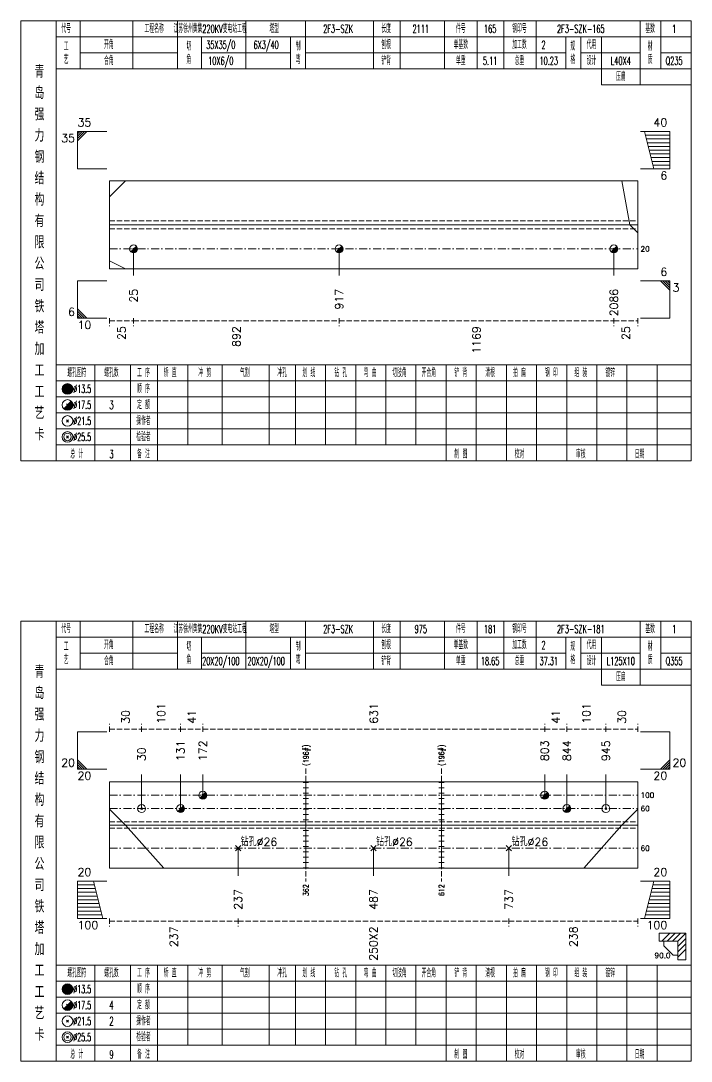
# Model space of a CAD drawing. Extents: x 0 to 4623, y -1159 to 4890.
# Drawn here: x 1245.6 to 1497, y 3825 to 4215 of the extents above; entities that cross this region are included whole.
import ezdxf
from ezdxf.enums import TextEntityAlignment as Align

# ---------------------------------------------------------------- set-up
doc = ezdxf.new("R2010")
doc.units = 0
doc.header["$MEASUREMENT"] = 0
doc.linetypes.add('一点画线', pattern=[5.2, 3, -1, 0.2, -1])
doc.linetypes.add('虚线', pattern=[2.75, 2, -0.75])
doc.layers.get('0').update_dxf_attribs({"linetype": 'CONTINUOUS', "lineweight": 25})
for name, color, linetype, lineweight in [('1', 7, 'CONTINUOUS', 25), ('2', 7, 'CONTINUOUS', 25), ('4', 7, 'CONTINUOUS', 25), ('5', 7, 'CONTINUOUS', 25)]:
    doc.layers.add(name, color=color, linetype=linetype, lineweight=lineweight)
doc.styles.get("Standard").update_dxf_attribs({"font": 'simplex.shx', "width": 0.7, "height": 3, "bigfont": 'gbhzfs.shx'})

# ---------------------------------------------------------------- blocks, each defined once
blk = doc.blocks.new('孔21.5')
at = {"layer": '5', "color": 7, "linetype": 'Continuous', "lineweight": 13}
for p, q in [((-0.2, -0.2), (0.2, 0.2)), ((-0.2, 0.2), (0.2, -0.2))]:
    blk.add_line(p, q, dxfattribs=at)
blk.add_circle((0, 0), 1, dxfattribs=at)
blk = doc.blocks.new('孔17.5')
at = {"layer": '5', "color": 7, "linetype": 'Continuous', "lineweight": 13}
for p, q in [((-0.707, -0.707), (0.707, 0.707)), ((-0.2, 0.2), (0.2, -0.2))]:
    blk.add_line(p, q, dxfattribs=at)
blk.add_circle((0, 0), 1, dxfattribs=at)
for radius in [0.9, 0.8, 0.7, 0.6, 0.5, 0.4, 0.3, 0.2, 0.1]:
    blk.add_arc((0, 0), radius, 225, 45, dxfattribs=at)

msp = doc.modelspace()

# ---------------------------------------------------------------- linework, layer by layer
at = {"color": 7, "linetype": 'Continuous', "lineweight": 13}
for p, q in [((1266.9, 4173.5), (1277.9, 4173.5)), ((1266.9, 4159.5), (1266.9, 4173.5)), ((1267.775, 4173.5), (1266.9, 4172.625)), ((1268.65, 4173.5), (1266.9, 4171.75)), ((1269.525, 4173.5), (1266.9, 4170.875)), ((1270.4, 4173.5), (1266.9, 4170)), ((1489, 4173.5), (1478, 4173.5)), ((1483, 4159.5), (1479.5, 4173.5)), ((1489, 4159.5), (1489, 4173.5)), ((1489, 4172.1), (1479.85, 4172.1)), ((1489, 4170.7), (1480.2, 4170.7)), ((1489, 4169.3), (1480.55, 4169.3)), ((1489, 4167.9), (1480.9, 4167.9)), ((1489, 4166.5), (1481.25, 4166.5)), ((1489, 4165.1), (1481.6, 4165.1)), ((1489, 4163.7), (1481.95, 4163.7)), ((1489, 4162.3), (1482.3, 4162.3)), ((1266.9, 4159.5), (1277.9, 4159.5)), ((1489, 4159.5), (1478, 4159.5)), ((1489, 4160.9), (1482.65, 4160.9)), ((1278.9, 4149), (1284.9, 4155)), ((1474, 4138.5), (1471, 4155)), ((1477, 4135.5), (1474, 4138.5)), ((1287.9, 4129.5), (1287.9, 4119.5)), ((1364.953, 4129.5), (1364.953, 4119.5)), ((1468, 4129.5), (1468, 4119.5)), ((1278.9, 4125), (1284.9, 4122)), ((1266.9, 4117.5), (1277.9, 4117.5)), ((1266.9, 4117.5), (1266.9, 4103.5)), ((1489, 4117.5), (1478, 4117.5)), ((1485.5, 4117.5), (1489, 4114)), ((1486.375, 4117.5), (1489, 4114.875)), ((1487.25, 4117.5), (1489, 4115.75)), ((1488.125, 4117.5), (1489, 4116.625)), ((1489, 4117.5), (1489, 4103.5)), ((1270.4, 4103.5), (1266.9, 4107)), ((1269.525, 4103.5), (1266.9, 4106.125)), ((1268.65, 4103.5), (1266.9, 4105.25)), ((1267.775, 4103.5), (1266.9, 4104.375)), ((1266.9, 4103.5), (1277.9, 4103.5)), ((1489, 4103.5), (1478, 4103.5)), ((1266.9, 3948.5), (1277.9, 3948.5)), ((1266.9, 3934.5), (1266.9, 3948.5)), ((1489, 3948.5), (1478, 3948.5)), ((1489, 3934.5), (1489, 3948.5)), ((1270.4, 3934.5), (1266.9, 3938)), ((1269.525, 3934.5), (1266.9, 3937.125)), ((1268.65, 3934.5), (1266.9, 3936.25)), ((1267.775, 3934.5), (1266.9, 3935.375)), ((1485.5, 3934.5), (1489, 3938)), ((1486.375, 3934.5), (1489, 3937.125)), ((1487.25, 3934.5), (1489, 3936.25)), ((1488.125, 3934.5), (1489, 3935.375)), ((1266.9, 3934.5), (1277.9, 3934.5)), ((1290.9, 3919.7), (1290.9, 3932.5)), ((1305.517, 3919.7), (1305.517, 3932.5)), ((1313.847, 3924.7), (1313.847, 3932.5)), ((1442.053, 3924.7), (1442.053, 3932.5)), ((1450.383, 3919.7), (1450.383, 3932.5)), ((1465, 3919.7), (1465, 3932.5)), ((1489, 3934.5), (1478, 3934.5)), ((1278.9, 3919.5), (1284.9, 3913.5)), ((1477, 3919.5), (1471, 3913.5)), ((1284.9, 3913.5), (1299.218, 3897.3)), ((1471, 3913.5), (1456.682, 3897.3)), ((1327.054, 3904.8), (1327.054, 3894.5)), ((1377.848, 3904.8), (1377.848, 3894.5)), ((1428.643, 3904.8), (1428.643, 3894.5)), ((1266.9, 3892.5), (1277.9, 3892.5)), ((1266.9, 3892.5), (1266.9, 3878.5)), ((1272.9, 3892.5), (1276.4, 3878.5)), ((1489, 3892.5), (1478, 3892.5)), ((1483, 3892.5), (1479.5, 3878.5)), ((1489, 3892.5), (1489, 3878.5)), ((1266.9, 3891.1), (1273.25, 3891.1)), ((1266.9, 3889.7), (1273.6, 3889.7)), ((1266.9, 3888.3), (1273.95, 3888.3)), ((1489, 3888.3), (1481.95, 3888.3)), ((1489, 3889.7), (1482.3, 3889.7)), ((1489, 3891.1), (1482.65, 3891.1)), ((1266.9, 3886.9), (1274.3, 3886.9)), ((1266.9, 3885.5), (1274.65, 3885.5)), ((1489, 3885.5), (1481.25, 3885.5)), ((1489, 3886.9), (1481.6, 3886.9)), ((1266.9, 3884.1), (1275, 3884.1)), ((1266.9, 3882.7), (1275.35, 3882.7)), ((1266.9, 3881.3), (1275.7, 3881.3)), ((1489, 3881.3), (1480.2, 3881.3)), ((1489, 3882.7), (1480.55, 3882.7)), ((1489, 3884.1), (1480.9, 3884.1)), ((1266.9, 3879.9), (1276.05, 3879.9)), ((1266.9, 3878.5), (1277.9, 3878.5)), ((1489, 3878.5), (1478, 3878.5)), ((1489, 3879.9), (1479.85, 3879.9))]:
    msp.add_line(p, q, dxfattribs=at)
at = {"color": 7, "linetype": 'Continuous', "lineweight": 18}
for p, q in [((1278.9, 4155), (1278.9, 4122)), ((1278.9, 4155), (1477, 4155)), ((1477, 4155), (1477, 4122)), ((1278.9, 4138.5), (1477, 4138.5)), ((1278.9, 3929.7), (1278.9, 3897.3)), ((1278.9, 3929.7), (1477, 3929.7)), ((1477, 3929.7), (1477, 3897.3)), ((1278.9, 3913.5), (1477, 3913.5))]:
    msp.add_line(p, q, dxfattribs=at)
at = {"color": 1, "linetype": '虚线', "lineweight": 18}
for p, q in [((1278.9, 4140), (1477, 4140)), ((1278.9, 4137), (1477, 4137)), ((1278.9, 3914.7), (1477, 3914.7)), ((1278.9, 3912.3), (1477, 3912.3))]:
    msp.add_line(p, q, dxfattribs=at)
at = {"color": 3, "linetype": '一点画线', "lineweight": 13}
for p, q in [((1278.9, 4129.5), (1477, 4129.5)), ((1278.9, 3924.7), (1477, 3924.7)), ((1278.9, 3919.7), (1477, 3919.7)), ((1278.9, 3904.8), (1477, 3904.8))]:
    msp.add_line(p, q, dxfattribs=at)
at = {"color": 8, "linetype": '虚线', "lineweight": 9}
for p, q in [((1278.9, 4103.5), (1278.9, 4100.5)), ((1287.9, 4103.5), (1287.9, 4100.5)), ((1287.9, 4103.5), (1287.9, 4100.5)), ((1364.953, 4103.5), (1364.953, 4100.5)), ((1364.953, 4103.5), (1364.953, 4100.5)), ((1468, 4103.5), (1468, 4100.5)), ((1468, 4103.5), (1468, 4100.5)), ((1477, 4103.5), (1477, 4100.5)), ((1278.9, 4102.5), (1287.9, 4102.5)), ((1287.9, 4102.5), (1364.953, 4102.5)), ((1364.953, 4102.5), (1468, 4102.5)), ((1468, 4102.5), (1477, 4102.5)), ((1278.9, 3948.5), (1278.9, 3951.5)), ((1290.9, 3948.5), (1290.9, 3951.5)), ((1290.9, 3948.5), (1290.9, 3951.5)), ((1305.517, 3948.5), (1305.517, 3951.5)), ((1305.517, 3948.5), (1305.517, 3951.5)), ((1313.847, 3948.5), (1313.847, 3951.5)), ((1313.847, 3948.5), (1313.847, 3951.5)), ((1442.053, 3948.5), (1442.053, 3951.5)), ((1442.053, 3948.5), (1442.053, 3951.5)), ((1450.383, 3948.5), (1450.383, 3951.5)), ((1450.383, 3948.5), (1450.383, 3951.5)), ((1465, 3948.5), (1465, 3951.5)), ((1465, 3948.5), (1465, 3951.5)), ((1477, 3948.5), (1477, 3951.5)), ((1278.9, 3949.5), (1290.9, 3949.5)), ((1290.9, 3949.5), (1305.517, 3949.5)), ((1305.517, 3949.5), (1313.847, 3949.5)), ((1313.847, 3949.5), (1442.053, 3949.5)), ((1442.053, 3949.5), (1450.383, 3949.5)), ((1450.383, 3949.5), (1465, 3949.5)), ((1465, 3949.5), (1477, 3949.5)), ((1278.9, 3878.5), (1278.9, 3875.5)), ((1278.9, 3877.5), (1327.054, 3877.5)), ((1327.054, 3878.5), (1327.054, 3875.5)), ((1327.054, 3878.5), (1327.054, 3875.5)), ((1327.054, 3877.5), (1428.643, 3877.5)), ((1428.643, 3878.5), (1428.643, 3875.5)), ((1428.643, 3878.5), (1428.643, 3875.5)), ((1428.643, 3877.5), (1477, 3877.5)), ((1477, 3878.5), (1477, 3875.5))]:
    msp.add_line(p, q, dxfattribs=at)
at = {"layer": '1', "color": 7, "linetype": 'Continuous', "lineweight": 18}
for p, q in [((1278.9, 4122), (1477, 4122)), ((1278.9, 3897.3), (1477, 3897.3))]:
    msp.add_line(p, q, dxfattribs=at)
at = {"layer": '1', "color": 7, "linetype": 'Continuous', "lineweight": 13}
for p, q in [((1326.054, 3903.8), (1328.054, 3905.8)), ((1326.054, 3905.8), (1328.054, 3903.8)), ((1376.848, 3903.8), (1378.848, 3905.8)), ((1376.848, 3905.8), (1378.848, 3903.8)), ((1427.643, 3903.8), (1429.643, 3905.8)), ((1427.643, 3905.8), (1429.643, 3903.8))]:
    msp.add_line(p, q, dxfattribs=at)
at = {"layer": '2', "color": 216, "linetype": '虚线', "lineweight": 13}
for p, q in [((1352.547, 3934.7), (1352.547, 3892.3)), ((1403.341, 3934.7), (1403.341, 3892.3))]:
    msp.add_line(p, q, dxfattribs=at)
at = {"layer": '2', "color": 7, "linetype": 'Continuous', "lineweight": 13}
for p, q in [((1353.547, 3929.5), (1351.547, 3929.5)), ((1353.547, 3927.5), (1351.547, 3927.5)), ((1352.547, 3913.5), (1352.547, 3929.7)), ((1404.341, 3929.5), (1402.341, 3929.5)), ((1404.341, 3927.5), (1402.341, 3927.5)), ((1403.341, 3913.5), (1403.341, 3929.7)), ((1353.547, 3925.5), (1351.547, 3925.5)), ((1353.547, 3923.5), (1351.547, 3923.5)), ((1404.341, 3925.5), (1402.341, 3925.5)), ((1404.341, 3923.5), (1402.341, 3923.5)), ((1353.547, 3921.5), (1351.547, 3921.5)), ((1353.547, 3919.5), (1351.547, 3919.5)), ((1404.341, 3921.5), (1402.341, 3921.5)), ((1404.341, 3919.5), (1402.341, 3919.5)), ((1353.547, 3917.5), (1351.547, 3917.5)), ((1404.341, 3917.5), (1402.341, 3917.5)), ((1353.547, 3915.5), (1351.547, 3915.5)), ((1352.547, 3913.5), (1352.547, 3897.3)), ((1404.341, 3915.5), (1402.341, 3915.5)), ((1403.341, 3913.5), (1403.341, 3897.3)), ((1351.547, 3911.5), (1353.547, 3911.5)), ((1351.547, 3909.5), (1353.547, 3909.5)), ((1402.341, 3911.5), (1404.341, 3911.5)), ((1402.341, 3909.5), (1404.341, 3909.5)), ((1351.547, 3907.5), (1353.547, 3907.5)), ((1351.547, 3905.5), (1353.547, 3905.5)), ((1402.341, 3907.5), (1404.341, 3907.5)), ((1402.341, 3905.5), (1404.341, 3905.5)), ((1351.547, 3903.5), (1353.547, 3903.5)), ((1351.547, 3901.5), (1353.547, 3901.5)), ((1402.341, 3903.5), (1404.341, 3903.5)), ((1402.341, 3901.5), (1404.341, 3901.5)), ((1351.547, 3899.5), (1353.547, 3899.5)), ((1351.547, 3897.5), (1353.547, 3897.5)), ((1402.341, 3899.5), (1404.341, 3899.5)), ((1402.341, 3897.5), (1404.341, 3897.5)), ((1495, 3873), (1485, 3873)), ((1485, 3873), (1485, 3870)), ((1486, 3870), (1489, 3873)), ((1488, 3870), (1491, 3873)), ((1490, 3870), (1493, 3873)), ((1492, 3870), (1495, 3873)), ((1495, 3863), (1495, 3873)), ((1485, 3870), (1492, 3870)), ((1486.75, 3870), (1486.75, 3868.25)), ((1492, 3868), (1495, 3871)), ((1492, 3870), (1492, 3863)), ((1492, 3866), (1495, 3869)), ((1490.25, 3864.75), (1486.75, 3868.25)), ((1492, 3864), (1495, 3867)), ((1490.25, 3864.75), (1492, 3864.75)), ((1492, 3863), (1495, 3863))]:
    msp.add_line(p, q, dxfattribs=at)
at = {"layer": '4', "color": 1, "linetype": 'Continuous', "lineweight": 18}
for p, q in [((1258.9, 4050), (1258.9, 4215)), ((1267.8, 4197), (1267.8, 4215)), ((1287.6, 4197), (1287.6, 4215)), ((1304.4, 4197), (1304.4, 4215)), ((1330, 4197), (1330, 4215)), ((1352.3, 4197), (1352.3, 4215)), ((1377.8, 4197), (1377.8, 4215)), ((1387.8, 4197), (1387.8, 4215)), ((1404.5, 4197), (1404.5, 4215)), ((1416.7, 4197), (1416.7, 4215)), ((1426.7, 4197), (1426.7, 4215)), ((1438.9, 4197), (1438.9, 4215)), ((1477.8, 4191), (1477.8, 4215)), ((1485.6, 4197), (1485.6, 4215)), ((1258.9, 4209), (1497, 4209)), ((1313.4, 4197), (1313.4, 4209)), ((1346.7, 4197), (1346.7, 4209)), ((1450, 4197), (1450, 4209)), ((1455.6, 4197), (1455.6, 4209)), ((1463.4, 4191), (1463.4, 4209)), ((1267.8, 4203), (1304.4, 4203)), ((1313.4, 4203), (1346.7, 4203)), ((1352.3, 4203), (1450, 4203)), ((1455.6, 4203), (1477.8, 4203)), ((1485.6, 4203), (1497, 4203)), ((1258.9, 4197), (1497, 4197)), ((1463.4, 4191), (1497, 4191)), ((1258.9, 4086), (1497, 4086)), ((1273.4, 4050), (1273.4, 4086)), ((1286.7, 4050), (1286.7, 4086)), ((1296.8, 4050), (1296.8, 4086)), ((1308.2, 4056), (1308.2, 4086)), ((1321.1, 4056), (1321.1, 4086)), ((1338.7, 4056), (1338.7, 4086)), ((1348.6, 4056), (1348.6, 4086)), ((1359.9, 4056), (1359.9, 4086)), ((1371.2, 4056), (1371.2, 4086)), ((1382.5, 4056), (1382.5, 4086)), ((1393.7, 4056), (1393.7, 4086)), ((1405.1, 4056), (1405.1, 4086)), ((1416.4, 4056), (1416.4, 4086)), ((1427.7, 4056), (1427.7, 4086)), ((1439, 4056), (1439, 4086)), ((1450.3, 4056), (1450.3, 4086)), ((1461.6, 4056), (1461.6, 4086)), ((1472.9, 4056), (1472.9, 4086)), ((1484.2, 4056), (1484.2, 4086)), ((1258.9, 4080), (1497, 4080)), ((1258.9, 4074), (1497, 4074)), ((1258.9, 4068), (1497, 4068)), ((1258.9, 4062), (1497, 4062)), ((1258.9, 4056), (1497, 4056)), ((1405.1, 4050), (1405.1, 4056)), ((1416.4, 4050), (1416.4, 4056)), ((1427.7, 4050), (1427.7, 4056)), ((1439, 4050), (1439, 4056)), ((1450.3, 4050), (1450.3, 4056)), ((1461.6, 4050), (1461.6, 4056)), ((1472.9, 4050), (1472.9, 4056)), ((1484.2, 4050), (1484.2, 4056)), ((1258.9, 3825), (1258.9, 3990)), ((1267.8, 3972), (1267.8, 3990)), ((1287.6, 3972), (1287.6, 3990)), ((1304.4, 3972), (1304.4, 3990)), ((1330, 3972), (1330, 3990)), ((1352.3, 3972), (1352.3, 3990)), ((1377.8, 3972), (1377.8, 3990)), ((1387.8, 3972), (1387.8, 3990)), ((1404.5, 3972), (1404.5, 3990)), ((1416.7, 3972), (1416.7, 3990)), ((1426.7, 3972), (1426.7, 3990)), ((1438.9, 3972), (1438.9, 3990)), ((1477.8, 3966), (1477.8, 3990)), ((1485.6, 3972), (1485.6, 3990)), ((1258.9, 3984), (1497, 3984)), ((1313.4, 3972), (1313.4, 3984)), ((1346.7, 3972), (1346.7, 3984)), ((1450, 3972), (1450, 3984)), ((1455.6, 3972), (1455.6, 3984)), ((1463.4, 3966), (1463.4, 3984)), ((1267.8, 3978), (1304.4, 3978)), ((1313.4, 3978), (1346.7, 3978)), ((1352.3, 3978), (1450, 3978)), ((1455.6, 3978), (1477.8, 3978)), ((1485.6, 3978), (1497, 3978)), ((1258.9, 3972), (1497, 3972)), ((1463.4, 3966), (1497, 3966)), ((1258.9, 3861), (1497, 3861)), ((1273.4, 3825), (1273.4, 3861)), ((1286.7, 3825), (1286.7, 3861)), ((1296.8, 3825), (1296.8, 3861)), ((1308.2, 3831), (1308.2, 3861)), ((1321.1, 3831), (1321.1, 3861)), ((1338.7, 3831), (1338.7, 3861)), ((1348.6, 3831), (1348.6, 3861)), ((1359.9, 3831), (1359.9, 3861)), ((1371.2, 3831), (1371.2, 3861)), ((1382.5, 3831), (1382.5, 3861)), ((1393.7, 3831), (1393.7, 3861)), ((1405.1, 3831), (1405.1, 3861)), ((1416.4, 3831), (1416.4, 3861)), ((1427.7, 3831), (1427.7, 3861)), ((1439, 3831), (1439, 3861)), ((1450.3, 3831), (1450.3, 3861)), ((1461.6, 3831), (1461.6, 3861)), ((1472.9, 3831), (1472.9, 3861)), ((1484.2, 3831), (1484.2, 3861)), ((1258.9, 3855), (1497, 3855)), ((1258.9, 3849), (1497, 3849)), ((1258.9, 3843), (1497, 3843)), ((1258.9, 3837), (1497, 3837)), ((1258.9, 3831), (1497, 3831)), ((1405.1, 3825), (1405.1, 3831)), ((1416.4, 3825), (1416.4, 3831)), ((1427.7, 3825), (1427.7, 3831)), ((1439, 3825), (1439, 3831)), ((1450.3, 3825), (1450.3, 3831)), ((1461.6, 3825), (1461.6, 3831)), ((1472.9, 3825), (1472.9, 3831)), ((1484.2, 3825), (1484.2, 3831))]:
    msp.add_line(p, q, dxfattribs=at)
at = {"layer": '4', "color": 7, "linetype": 'Continuous', "lineweight": 13}
for p, q in [((1262.9, 4076.8), (1263.3, 4077.2)), ((1263.3, 4076.8), (1262.9, 4077.2)), ((1261.686, 4069.586), (1264.514, 4072.414)), ((1262.7, 4071.4), (1263.5, 4070.6)), ((1262.7, 4064.6), (1263.5, 4065.4)), ((1262.7, 4065.4), (1263.5, 4064.6)), ((1262.7, 4058.6), (1263.5, 4059.4)), ((1262.7, 4059.4), (1263.5, 4058.6)), ((1262.9, 3851.8), (1263.3, 3852.2)), ((1263.3, 3851.8), (1262.9, 3852.2)), ((1261.686, 3844.586), (1264.514, 3847.414)), ((1262.7, 3846.4), (1263.5, 3845.6)), ((1262.7, 3839.6), (1263.5, 3840.4)), ((1262.7, 3840.4), (1263.5, 3839.6)), ((1262.7, 3833.6), (1263.5, 3834.4)), ((1262.7, 3834.4), (1263.5, 3833.6))]:
    msp.add_line(p, q, dxfattribs=at)
at = {"layer": '4', "color": 1, "linetype": 'Continuous', "lineweight": 18}
for points in [[(1245.6, 4215), (1245.6, 4050), (1497, 4050), (1497, 4215)], [(1245.6, 3990), (1245.6, 3825), (1497, 3825), (1497, 3990)]]:
    msp.add_lwpolyline(points, close=True, dxfattribs=at)
at = {"layer": '4', "color": 7, "linetype": 'Continuous', "lineweight": 13}
for centre, radius in [((1263.1, 4077), 2), ((1263.1, 4077), 1.8), ((1263.1, 4077), 1.6), ((1263.1, 4077), 1.4), ((1263.1, 4077), 1.2), ((1263.1, 4077), 1), ((1263.1, 4077), 0.8), ((1263.1, 4077), 0.6), ((1263.1, 4077), 0.4), ((1263.1, 4077), 0.2), ((1263.1, 4071), 2), ((1263.1, 4065), 2), ((1263.1, 4059), 2), ((1263.1, 4059), 1.4), ((1263.1, 3852), 2), ((1263.1, 3852), 1.8), ((1263.1, 3852), 1.6), ((1263.1, 3852), 1.4), ((1263.1, 3852), 1.2), ((1263.1, 3852), 1), ((1263.1, 3852), 0.8), ((1263.1, 3852), 0.6), ((1263.1, 3852), 0.4), ((1263.1, 3852), 0.2), ((1263.1, 3846), 2), ((1263.1, 3840), 2), ((1263.1, 3834), 2), ((1263.1, 3834), 1.4)]:
    msp.add_circle(centre, radius, dxfattribs=at)
for centre, radius in [((1263.1, 4071), 1.8), ((1263.1, 4071), 1.6), ((1263.1, 4071), 1.4), ((1263.1, 4071), 1.2), ((1263.1, 4071), 1), ((1263.1, 4071), 0.8), ((1263.1, 4071), 0.6), ((1263.1, 4071), 0.4), ((1263.1, 4071), 0.2), ((1263.1, 3846), 1.8), ((1263.1, 3846), 1.6), ((1263.1, 3846), 1.4), ((1263.1, 3846), 1.2), ((1263.1, 3846), 1), ((1263.1, 3846), 0.8), ((1263.1, 3846), 0.6), ((1263.1, 3846), 0.4), ((1263.1, 3846), 0.2)]:
    msp.add_arc(centre, radius, 225, 45, dxfattribs=at)

# ---------------------------------------------------------------- block references
at = {"color": 7, "linetype": 'Continuous', "lineweight": 13, "xscale": 1.5, "yscale": 1.5, "zscale": 1.5}
for name, p in [('孔17.5', (1313.847, 3924.7)), ('孔17.5', (1442.053, 3924.7)), ('孔21.5', (1290.9, 3919.7)), ('孔17.5', (1305.517, 3919.7)), ('孔17.5', (1450.383, 3919.7)), ('孔21.5', (1465, 3919.7))]:
    msp.add_blockref(name, p, dxfattribs=at)
at = {"layer": '1', "color": 7, "linetype": 'Continuous', "lineweight": 13, "xscale": 1.5, "yscale": 1.5, "zscale": 1.5}
for p in [(1287.9, 4129.5), (1364.953, 4129.5), (1468, 4129.5)]:
    msp.add_blockref('孔17.5', p, dxfattribs=at)

# ---------------------------------------------------------------- texts
at = {"color": 7, "linetype": 'Continuous', "lineweight": 13}
for s, p in [('35', (1266.9, 4174.5)), ('20', (1490, 3934.5)), ('20', (1266.9, 3893.5))]:
    msp.add_text(s, height=3, dxfattribs=at).set_placement(p, align=Align.BOTTOM_LEFT)
for s, p in [('40', (1488, 4174.5)), ('6', (1488, 4118.5)), ('6', (1265.9, 4103.5)), ('20', (1265.9, 3934.5)), ('20', (1488, 3893.5))]:
    msp.add_text(s, height=3, dxfattribs=at).set_placement(p, align=Align.BOTTOM_RIGHT)
for s, p in [('35', (1265.9, 4172.5)), ('6', (1488, 4158.5)), ('20', (1488, 3933.5)), ('100', (1488, 3877.5))]:
    msp.add_text(s, height=3, dxfattribs=at).set_placement(p, align=Align.TOP_RIGHT)
for s, p in [('20', (1478, 4129.5)), ('100', (1478, 3924.7)), ('60', (1478, 3919.7)), ('60', (1478, 3904.8))]:
    msp.add_text(s, height=2, dxfattribs=at).set_placement(p, align=Align.MIDDLE_LEFT)
for s, p in [('3', (1490, 4116.5)), ('10', (1266.9, 4102.5)), ('20', (1266.9, 3933.5)), ('100', (1266.9, 3877.5))]:
    msp.add_text(s, height=3, dxfattribs=at).set_placement(p, align=Align.TOP_LEFT)
at = {"color": 8, "linetype": 'Continuous', "lineweight": 9}
for s, p in [('25', (1283.4, 4100.5)), ('892', (1326.426, 4100.5)), ('1169', (1416.476, 4100.5)), ('25', (1472.5, 4100.5)), ('237', (1302.977, 3875.5)), ('250X2', (1377.848, 3875.5)), ('238', (1452.822, 3875.5))]:
    msp.add_text(s, height=3, rotation=90, dxfattribs=at).set_placement(p, align=Align.MIDDLE_RIGHT)
for s, p in [('30', (1284.9, 3951.5)), ('101', (1298.208, 3951.5)), ('41', (1309.682, 3951.5)), ('631', (1377.95, 3951.5)), ('41', (1446.218, 3951.5)), ('101', (1457.692, 3951.5)), ('30', (1471, 3951.5))]:
    msp.add_text(s, height=3, rotation=90, dxfattribs=at).set_placement(p, align=Align.MIDDLE_LEFT)
at = {"color": 7, "linetype": 'Continuous', "lineweight": 13}
for s, p in [('131', (1305.517, 3937.5)), ('172', (1313.847, 3937.5)), ('803', (1442.053, 3937.5)), ('844', (1450.383, 3937.5)), ('945', (1465, 3937.5)), ('30', (1290.9, 3937.5))]:
    msp.add_text(s, height=3, rotation=90, dxfattribs=at).set_placement(p, align=Align.MIDDLE_LEFT)
at = {"layer": '1', "color": 7, "linetype": 'Continuous', "lineweight": 13}
for s, p in [('25', (1287.9, 4114.5)), ('917', (1364.953, 4114.5)), ('2086', (1468, 4114.5)), ('237', (1327.054, 3889.5)), ('487', (1377.848, 3889.5)), ('737', (1428.643, 3889.5))]:
    msp.add_text(s, height=3, rotation=90, dxfattribs=at).set_placement(p, align=Align.MIDDLE_RIGHT)
for p in [(1328.054, 3904.8), (1378.848, 3904.8), (1429.643, 3904.8)]:
    msp.add_text('钻孔%%c26', height=3, dxfattribs=at).set_placement(p, align=Align.BOTTOM_LEFT)
at = {"layer": '2', "color": 7, "linetype": 'Continuous', "lineweight": 13, "width": 0.7}
for p in [(1352.547, 3935.7), (1403.341, 3935.7)]:
    msp.add_text('(196#)', height=2, rotation=90, dxfattribs=at).set_placement(p, align=Align.MIDDLE_LEFT)
for s, p in [('362', (1352.547, 3891.3)), ('612', (1403.341, 3891.3))]:
    msp.add_text(s, height=2, rotation=90, dxfattribs=at).set_placement(p, align=Align.MIDDLE_RIGHT)
at = {"layer": '2', "color": 7, "linetype": 'Continuous', "lineweight": 13}
msp.add_text('90.0', height=2, dxfattribs=at).set_placement((1489.25, 3863), align=Align.BOTTOM_RIGHT)
at = {"layer": '4', "color": 1, "linetype": 'Continuous', "lineweight": 13}
for s, height, width, p in [('代号', 3, 0.6, (1262.6, 4212)), ('工程名称', 3, 0.6, (1295.6, 4212)), ('江苏徐州黄集220KV变电站工程', 3, 0.6, (1316.6, 4212)), ('塔型', 3, 0.6, (1340.6, 4212)), ('2F3-SZK', 3, 0.6, (1364.6, 4212)), ('长度', 3, 0.6, (1382.6, 4212)), ('2111', 3, 0.6, (1395.6, 4212)), ('件号', 3, 0.6, (1410.6, 4212)), ('165', 3, 0.6, (1421.6, 4212)), ('钢印号', 3, 0.6, (1432.6, 4212)), ('2F3-SZK-165', 3, 0.6, (1455.6, 4212)), ('基数', 3, 0.6, (1481.6, 4212)), ('1', 3, 0.6, (1490.6, 4212)), ('工', 3, 0.6, (1262.6, 4205.4)), ('开角', 3, 0.6, (1278.6, 4206)), ('切', 3, 0.6, (1308.6, 4205.4)), ('35X35/0', 3, 0.6, (1320.6, 4206)), ('6X3/40', 3, 0.6, (1337.6, 4206)), ('制', 3, 0.6, (1349.6, 4205.4)), ('刨根', 3, 0.6, (1382.6, 4206)), ('单基数', 3, 0.6, (1410.6, 4206)), ('加工数', 3, 0.6, (1432.6, 4206)), ('2', 3, 0.6, (1441.6, 4206)), ('规', 3, 0.6, (1452.6, 4205.4)), ('代用', 3, 0.6, (1459.6, 4206)), ('材', 3, 0.6, (1481.6, 4205.4)), ('艺', 3, 0.6, (1262.6, 4200.4)), ('合角', 3, 0.6, (1278.6, 4200)), ('角', 3, 0.6, (1308.6, 4200.4)), ('10X6/0', 3, 0.6, (1320.6, 4200)), ('弯', 3, 0.6, (1349.6, 4200.4)), ('铲背', 3, 0.6, (1382.6, 4200)), ('单重', 3, 0.6, (1410.6, 4200)), ('5.11', 3, 0.6, (1421.6, 4200)), ('总重', 3, 0.6, (1432.6, 4200)), ('10.23', 3, 0.6, (1443.6, 4200)), ('格', 3, 0.6, (1452.6, 4200.4)), ('设计', 3, 0.6, (1459.6, 4200)), ('L40X4', 3, 0.6, (1470.6, 4200)), ('质', 3, 0.6, (1481.6, 4200.4)), ('Q235', 3, 0.6, (1490.6, 4200)), ('青', 4.6, 0.8, (1252.6, 4196)), ('压扁', 3, 0.6, (1470.6, 4194)), ('岛', 4.6, 0.8, (1252.6, 4188)), ('强', 4.6, 0.8, (1252.6, 4180)), ('力', 4.6, 0.8, (1252.6, 4172)), ('钢', 4.6, 0.8, (1252.6, 4164)), ('结', 4.6, 0.8, (1252.6, 4156)), ('构', 4.6, 0.8, (1252.6, 4148)), ('有', 4.6, 0.8, (1252.6, 4140)), ('限', 4.6, 0.8, (1252.6, 4132)), ('公', 4.6, 0.8, (1252.6, 4124)), ('司', 4.6, 0.8, (1252.6, 4116)), ('铁', 4.6, 0.8, (1252.6, 4108)), ('塔', 4.6, 0.8, (1252.6, 4100)), ('加', 4.6, 0.8, (1252.6, 4092)), ('工', 4.6, 0.8, (1252.6, 4084)), ('螺孔图符', 3, 0.6, (1266.6, 4083)), ('螺孔数', 3, 0.6, (1279.6, 4083)), ('工 序', 3, 0.6, (1291.6, 4083)), ('矫 直', 3, 0.6, (1301.6, 4083)), ('冲 剪', 3, 0.6, (1314.6, 4083)), ('气割', 3, 0.6, (1329.6, 4083)), ('冲孔', 3, 0.6, (1343.6, 4083)), ('划 线', 3, 0.6, (1353.6, 4083)), ('钻 孔', 3, 0.6, (1365.6, 4083)), ('弯 曲', 3, 0.6, (1376.6, 4083)), ('切肢角', 3, 0.6, (1387.6, 4083)), ('开合角', 3, 0.6, (1398.6, 4083)), ('铲 背', 3, 0.6, (1410.6, 4083)), ('清根', 3, 0.6, (1421.6, 4083)), ('拍 扁', 3, 0.6, (1432.6, 4083)), ('钢 印', 3, 0.6, (1444.6, 4083)), ('组 装', 3, 0.6, (1455.6, 4083)), ('镀锌', 3, 0.6, (1466.6, 4083)), ('工', 4.6, 0.8, (1252.6, 4076)), ('%%C13.5', 3, 0.5, (1268.6, 4077)), ('顺 序', 3, 0.6, (1291.6, 4077)), ('%%C17.5', 3, 0.5, (1268.6, 4071)), ('3', 3.2, 0.6, (1279.6, 4071)), ('定 额', 3, 0.6, (1291.6, 4071)), ('艺', 4.6, 0.8, (1252.6, 4068)), ('%%C21.5', 3, 0.5, (1268.6, 4065)), ('操作者', 3, 0.6, (1291.6, 4065)), ('卡', 4.6, 0.8, (1252.6, 4060)), ('%%C25.5', 3, 0.5, (1268.6, 4059)), ('检验者', 3, 0.6, (1291.6, 4059)), ('总 计', 3, 0.6, (1266.6, 4052.5)), ('3', 3, 0.6, (1279.6, 4052.5)), ('备 注', 3, 0.6, (1291.6, 4052.5)), ('制 图', 3, 0.6, (1410.6, 4052.5)), ('校对', 3, 0.6, (1432.6, 4052.5)), ('审核', 3, 0.6, (1455.6, 4052.5)), ('日期', 3, 0.6, (1477.6, 4052.5)), ('代号', 3, 0.6, (1262.6, 3987)), ('工程名称', 3, 0.6, (1295.6, 3987)), ('江苏徐州黄集220KV变电站工程', 3, 0.6, (1316.6, 3987)), ('塔型', 3, 0.6, (1340.6, 3987)), ('2F3-SZK', 3, 0.6, (1364.6, 3987)), ('长度', 3, 0.6, (1382.6, 3987)), ('975', 3, 0.6, (1395.6, 3987)), ('件号', 3, 0.6, (1410.6, 3987)), ('181', 3, 0.6, (1421.6, 3987)), ('钢印号', 3, 0.6, (1432.6, 3987)), ('2F3-SZK-181', 3, 0.6, (1455.6, 3987)), ('基数', 3, 0.6, (1481.6, 3987)), ('1', 3, 0.6, (1490.6, 3987)), ('开角', 3, 0.6, (1278.6, 3981)), ('切', 3, 0.6, (1308.6, 3980.4)), ('制', 3, 0.6, (1349.6, 3980.4)), ('刨根', 3, 0.6, (1382.6, 3981)), ('单基数', 3, 0.6, (1410.6, 3981)), ('加工数', 3, 0.6, (1432.6, 3981)), ('2', 3, 0.6, (1441.6, 3981)), ('规', 3, 0.6, (1452.6, 3980.4)), ('代用', 3, 0.6, (1459.6, 3981)), ('材', 3, 0.6, (1481.6, 3980.4)), ('工', 3, 0.6, (1262.6, 3980.4)), ('艺', 3, 0.6, (1262.6, 3975.4)), ('合角', 3, 0.6, (1278.6, 3975)), ('角', 3, 0.6, (1308.6, 3975.4)), ('20X20/100', 3, 0.6, (1320.6, 3975)), ('20X20/100', 3, 0.6, (1337.6, 3975)), ('弯', 3, 0.6, (1349.6, 3975.4)), ('铲背', 3, 0.6, (1382.6, 3975)), ('单重', 3, 0.6, (1410.6, 3975)), ('18.65', 3, 0.6, (1421.6, 3975)), ('总重', 3, 0.6, (1432.6, 3975)), ('37.31', 3, 0.6, (1443.6, 3975)), ('格', 3, 0.6, (1452.6, 3975.4)), ('设计', 3, 0.6, (1459.6, 3975)), ('L125X10', 3, 0.6, (1470.6, 3975)), ('质', 3, 0.6, (1481.6, 3975.4)), ('Q355', 3, 0.6, (1490.6, 3975)), ('青', 4.6, 0.8, (1252.6, 3971)), ('压扁', 3, 0.6, (1470.6, 3969)), ('岛', 4.6, 0.8, (1252.6, 3963)), ('强', 4.6, 0.8, (1252.6, 3955)), ('力', 4.6, 0.8, (1252.6, 3947)), ('钢', 4.6, 0.8, (1252.6, 3939)), ('结', 4.6, 0.8, (1252.6, 3931)), ('构', 4.6, 0.8, (1252.6, 3923)), ('有', 4.6, 0.8, (1252.6, 3915)), ('限', 4.6, 0.8, (1252.6, 3907)), ('公', 4.6, 0.8, (1252.6, 3899)), ('司', 4.6, 0.8, (1252.6, 3891)), ('铁', 4.6, 0.8, (1252.6, 3883)), ('塔', 4.6, 0.8, (1252.6, 3875)), ('加', 4.6, 0.8, (1252.6, 3867)), ('工', 4.6, 0.8, (1252.6, 3859)), ('螺孔图符', 3, 0.6, (1266.6, 3858)), ('螺孔数', 3, 0.6, (1279.6, 3858)), ('工 序', 3, 0.6, (1291.6, 3858)), ('矫 直', 3, 0.6, (1301.6, 3858)), ('冲 剪', 3, 0.6, (1314.6, 3858)), ('气割', 3, 0.6, (1329.6, 3858)), ('冲孔', 3, 0.6, (1343.6, 3858)), ('划 线', 3, 0.6, (1353.6, 3858)), ('钻 孔', 3, 0.6, (1365.6, 3858)), ('弯 曲', 3, 0.6, (1376.6, 3858)), ('切肢角', 3, 0.6, (1387.6, 3858)), ('开合角', 3, 0.6, (1398.6, 3858)), ('铲 背', 3, 0.6, (1410.6, 3858)), ('清根', 3, 0.6, (1421.6, 3858)), ('拍 扁', 3, 0.6, (1432.6, 3858)), ('钢 印', 3, 0.6, (1444.6, 3858)), ('组 装', 3, 0.6, (1455.6, 3858)), ('镀锌', 3, 0.6, (1466.6, 3858)), ('%%C13.5', 3, 0.5, (1268.6, 3852)), ('顺 序', 3, 0.6, (1291.6, 3852)), ('工', 4.6, 0.8, (1252.6, 3851)), ('艺', 4.6, 0.8, (1252.6, 3843)), ('%%C17.5', 3, 0.5, (1268.6, 3846)), ('4', 3.2, 0.6, (1279.6, 3846)), ('定 额', 3, 0.6, (1291.6, 3846)), ('%%C21.5', 3, 0.5, (1268.6, 3840)), ('2', 3.2, 0.6, (1279.6, 3840)), ('操作者', 3, 0.6, (1291.6, 3840)), ('卡', 4.6, 0.8, (1252.6, 3835)), ('%%C25.5', 3, 0.5, (1268.6, 3834)), ('检验者', 3, 0.6, (1291.6, 3834)), ('总 计', 3, 0.6, (1266.6, 3827.5)), ('9', 3, 0.6, (1279.6, 3827.5)), ('备 注', 3, 0.6, (1291.6, 3827.5)), ('制 图', 3, 0.6, (1410.6, 3827.5)), ('校对', 3, 0.6, (1432.6, 3827.5)), ('审核', 3, 0.6, (1455.6, 3827.5)), ('日期', 3, 0.6, (1477.6, 3827.5))]:
    msp.add_text(s, height=height, dxfattribs=dict(at, width=width)).set_placement(p, align=Align.MIDDLE_CENTER)

doc.saveas('drawing.dxf')
